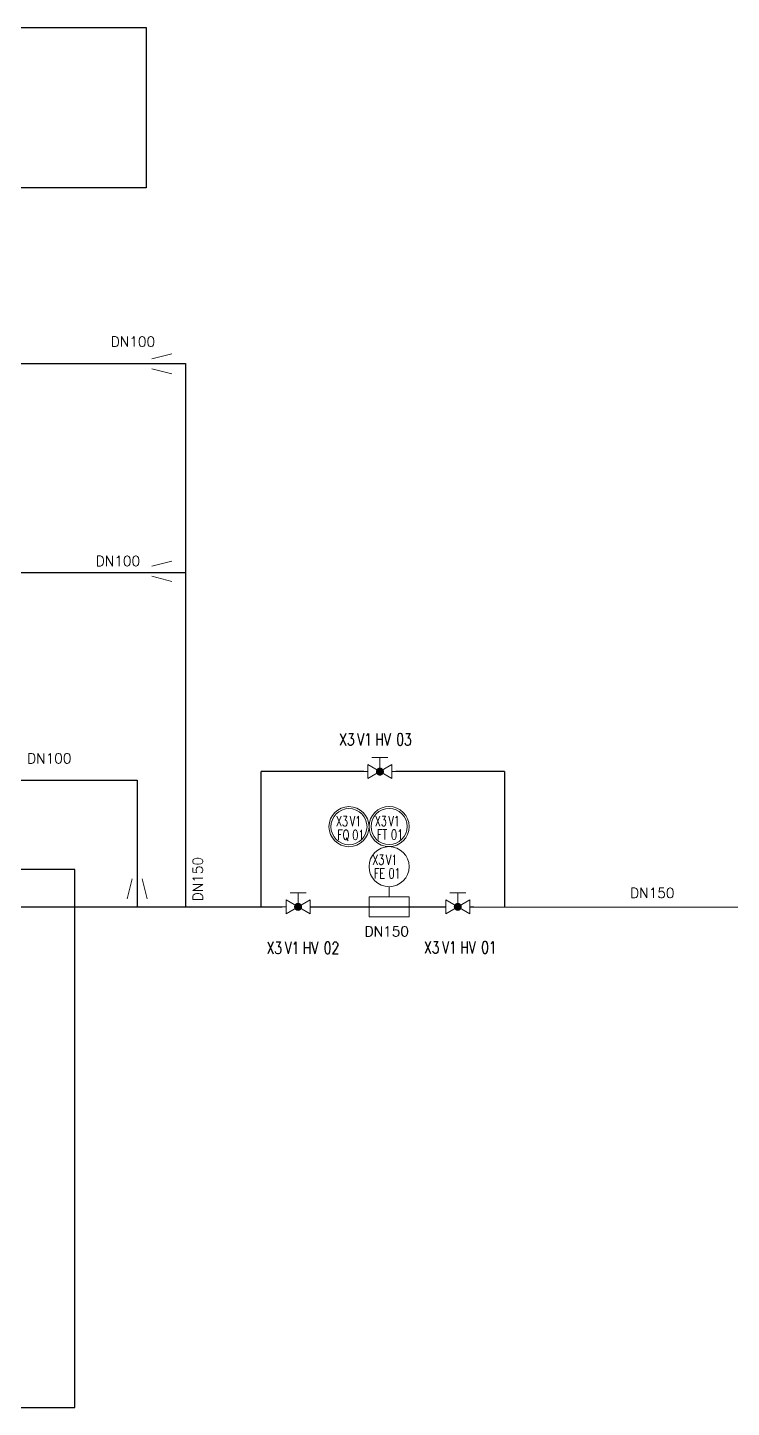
# Model space of a CAD drawing. Header units: inches. Extents: x 12135 to 13221, y 17278 to 18154.
# Drawn here: x 12474.4 to 12649.8, y 17809.4 to 18153.5 of the extents above; entities that cross this region are included whole.
import ezdxf
from ezdxf.enums import TextEntityAlignment as Align

# ---------------------------------------------------------------- set-up
doc = ezdxf.new("R2010")
doc.units = ezdxf.units.IN
doc.header["$MEASUREMENT"] = 0
for name, color, linetype, lineweight in [('31 Equipment', 7, 'Continuous', 9), ('33 Instruments Labels', 7, 'Continuous', 9), ('40 TXT Data', 7, 'Continuous', 9)]:
    doc.layers.add(name, color=color, linetype=linetype, lineweight=lineweight)
for name, color, linetype in [('MATERIEL-DIVERS', 7, 'Continuous'), ('PHASE I', 8, 'Continuous'), ('REPERES', 7, 'Continuous'), ('Steam pipe', 231, 'Continuous'), ('TEXTES', 7, 'Continuous'), ('TUYAUTERIE-PROCESS', 30, 'Continuous')]:
    doc.layers.add(name, color=color, linetype=linetype)
doc.layers.get('REPERES').off()
doc.styles.add('ROMANS', font='ROMANS.SHX')

# ---------------------------------------------------------------- blocks, each defined once
blk = doc.blocks.new('APV-INS-M-L-FE')
at = {"layer": '31 Equipment', "color": 7}
for p, q in [((0, -5), (0, -7.5)), ((-5, -7.5), (-5, -7.5)), ((-5, -7.5), (-5, -12.5)), ((5, -7.5), (-5, -7.5)), ((-5, -10), (5, -10)), ((5, -12.5), (5, -7.5)), ((-5, -12.5), (5, -12.5))]:
    blk.add_line(p, q, dxfattribs=at)
blk.add_circle((0, 0), 5, dxfattribs=at)
at = {"layer": '33 Instruments Labels', "style": 'ROMANS', "width": 0.8, "flags": 8}
blk.add_attdef('FE', text='', height=3, dxfattribs=at).set_placement((0, 0), align=Align.MIDDLE)
blk = doc.blocks.new('APV-INS-F-L-FT')
at = {"layer": '31 Equipment'}
for radius in [5, 4.5]:
    blk.add_circle((0, 0), radius, dxfattribs=at)
blk = doc.blocks.new('APV-INS-F-L-FQ')
at = {"layer": '31 Equipment'}
for radius in [5, 4.5]:
    blk.add_circle((0, 0), radius, dxfattribs=at)
blk = doc.blocks.new('APV-VLVM-SEAT-2WAY-1')
at = {"layer": '31 Equipment'}
for p, q in [((-2, 3.5), (2, 3.5)), ((0, 1), (0, 3.5)), ((-3, 1.734), (-3, -1.734)), ((-3, -1.734), (3, 1.734)), ((3, -1.734), (-3, 1.734)), ((3, 1.734), (3, -1.734))]:
    blk.add_line(p, q, dxfattribs=at)
at = {"layer": '31 Equipment', "ltscale": 38}
for p, q in [((-3, 0), (-4, 0)), ((3, 0), (4, 0))]:
    blk.add_line(p, q, dxfattribs=at)
at = {"layer": '31 Equipment', "const_width": 1}
blk.add_lwpolyline([(-0.5, 0, 1), (0.5, 0, 1)], format="xyb", close=True, dxfattribs=at)
blk = doc.blocks.new('APV-FCE-GEN-REDCON-1')
at = {"layer": '31 Equipment', "color": 7}
for p, q in [((-2.5, 2.5), (2.5, 1.25)), ((2.5, 1.25), (2.5, 1.25)), ((2.5, -1.25), (-2.5, -2.5))]:
    blk.add_line(p, q, dxfattribs=at)
blk = doc.blocks.new('REPNORM')
at = {"layer": 'TEXTES', "style": 'ROMANS', "width": 0.75}
for tag, p in [('ZONE', (-9.75, -1.25)), ('SOUSZONE', (-5.25, -1.25)), ('ELEMENT', (0, -1.25)), ('NUM', (4.5, -1.25))]:
    blk.add_attdef(tag, p, '', height=3, dxfattribs=at)
blk = doc.blocks.new('REPINS2')
at = {"layer": 'TEXTES', "style": 'ROMANS', "width": 0.7}
for tag, p in [('ZONE', (-3.35, 0.8)), ('SOUSZONE', (0.05, 0.8)), ('NUM', (0.7, -2.6))]:
    blk.add_attdef(tag, p, '', height=2.5, dxfattribs=at)
blk.add_attdef('ELEMENT', text='', height=2.5, dxfattribs=at).set_placement((-1.56, -2.59), align=Align.CENTER)

msp = doc.modelspace()

# ---------------------------------------------------------------- linework, layer by layer
at = {"layer": 'MATERIEL-DIVERS'}
msp.add_lwpolyline([(12503.89, 18153.5), (12503.89, 18113.5), (12222.82, 18113.5), (12222.82, 18153.5)], close=True, dxfattribs=at)
at = {"layer": 'PHASE I'}
msp.add_lwpolyline([(12180.09, 17809.41), (12486.17, 17809.41), (12486.17, 17929.24), (12486.17, 17943.56), (12456.06, 17943.56), (12456.06, 17924.33), (12262.64, 17924.33), (12262.64, 17867.85), (12180.09, 17867.85), (12180.09, 17809.41)], dxfattribs=at)
at = {"layer": 'Steam pipe'}
for p, q in [((12418.45, 18069.75, 0), (12513.73, 18069.75, 0)), ((12513.73, 18069.75, 0), (12513.73, 17934.26, 0)), ((12418.45, 18017.61, 0), (12513.73, 18017.61, 0)), ((12419.45, 17965.81, 0), (12501.67, 17965.81, 0)), ((12501.67, 17965.81, 0), (12501.66, 17934.25, 0)), ((12558.21, 17967.96, 0), (12532.57, 17967.96, 0)), ((12532.57, 17934.26, 0), (12532.57, 17967.96, 0)), ((12593.29, 17967.96, 0), (12566.21, 17967.96, 0)), ((12593.29, 17967.98, 0), (12593.29, 17934.26, 0)), ((12460.07, 17934.26, 0), (12537.8, 17934.24, 0)), ((12544.8, 17934.24, 0), (12578.63, 17934.24, 0)), ((12584.63, 17934.24, 0), (12684.55, 17934.07, 0))]:
    msp.add_line(p, q, dxfattribs=at)

# ---------------------------------------------------------------- block references
at = {"layer": 'MATERIEL-DIVERS', "xscale": -1}
for p in [(12507.81, 18069.67, 0), (12507.81, 18017.91, 0)]:
    msp.add_blockref('APV-FCE-GEN-REDCON-1', p, dxfattribs=at)
at = {"layer": 'MATERIEL-DIVERS', "xscale": -1, "rotation": 270.1053287266852}
msp.add_blockref('APV-FCE-GEN-REDCON-1', (12501.66, 17938.73, 0), dxfattribs=at)
at = {"layer": 'REPERES'}
ref = msp.add_blockref('REPNORM', (12561.78, 17975.73, 0.02), dxfattribs=at)
ref.add_attrib('ZONE', 'X3', (12552.03, 17974.48, 0.02), dxfattribs={"layer": 'TEXTES', "height": 3, "style": 'ROMANS', "width": 0.75})
ref.add_attrib('SOUSZONE', 'V1', (12556.53, 17974.49, 0.02), dxfattribs={"layer": 'TEXTES', "height": 3, "style": 'ROMANS', "width": 0.75})
ref.add_attrib('ELEMENT', 'HV', (12561.05, 17974.49, 0.02), dxfattribs={"layer": 'TEXTES', "height": 3, "style": 'ROMANS', "width": 0.75})
ref.add_attrib('NUM', '03', (12566.28, 17974.49, 0.02), dxfattribs={"layer": 'TEXTES', "height": 3, "style": 'ROMANS', "width": 0.75})
for p, values in [((12554.62, 17953.52, -0.01), {'ZONE': 'X3', 'SOUSZONE': 'V1', 'NUM': '01', 'ELEMENT': 'FQ'}), ((12564.28, 17953.59, -0.01), {'ZONE': 'X3', 'SOUSZONE': 'V1', 'NUM': '01', 'ELEMENT': 'FT'}), ((12563.65, 17943.93, -0.01), {'ZONE': 'X3', 'SOUSZONE': 'V1', 'NUM': '01', 'ELEMENT': 'FE'})]:
    msp.add_blockref('REPINS2', p, dxfattribs=at).add_auto_attribs(values)
ref = msp.add_blockref('REPNORM', (12543.7, 17923.74, 0.02), dxfattribs=at)
ref.add_attrib('ZONE', 'X3', (12533.95, 17922.49, 0.02), dxfattribs={"layer": 'TEXTES', "height": 3, "style": 'ROMANS', "width": 0.75})
ref.add_attrib('SOUSZONE', 'V1', (12538.45, 17922.49, 0.02), dxfattribs={"layer": 'TEXTES', "height": 3, "style": 'ROMANS', "width": 0.75})
ref.add_attrib('ELEMENT', 'HV', (12542.96, 17922.49, 0.02), dxfattribs={"layer": 'TEXTES', "height": 3, "style": 'ROMANS', "width": 0.75})
ref.add_attrib('NUM', '02', (12548.2, 17922.49, 0.02), dxfattribs={"layer": 'TEXTES', "height": 3, "style": 'ROMANS', "width": 0.75})
ref = msp.add_blockref('REPNORM', (12582.95, 17923.87, 0.02), dxfattribs=at)
ref.add_attrib('ZONE', 'X3', (12573.2, 17922.62, 0.02), dxfattribs={"layer": 'TEXTES', "height": 3, "style": 'ROMANS', "width": 0.75})
ref.add_attrib('SOUSZONE', 'V1', (12577.7, 17922.63, 0.02), dxfattribs={"layer": 'TEXTES', "height": 3, "style": 'ROMANS', "width": 0.75})
ref.add_attrib('ELEMENT', 'HV', (12582.22, 17922.63, 0.02), dxfattribs={"layer": 'TEXTES', "height": 3, "style": 'ROMANS', "width": 0.75})
ref.add_attrib('NUM', '01', (12587.45, 17922.63, 0.02), dxfattribs={"layer": 'TEXTES', "height": 3, "style": 'ROMANS', "width": 0.75})
at = {"layer": 'Steam pipe', "xscale": -1}
for p in [(12562.21, 17967.96, 0), (12541.8, 17934.24, 0), (12581.63, 17934.24, 0)]:
    msp.add_blockref('APV-VLVM-SEAT-2WAY-1', p, dxfattribs=at)
at = {"layer": 'TUYAUTERIE-PROCESS', "xscale": -1}
for name, p in [('APV-INS-F-L-FQ', (12554.49, 17954.23, 0)), ('APV-INS-F-L-FT', (12564.49, 17954.26, 0)), ('APV-INS-M-L-FE', (12564.49, 17944.26, 0))]:
    msp.add_blockref(name, p, dxfattribs=at)

# ---------------------------------------------------------------- texts
at = {"layer": '40 TXT Data', "char_height": 2.5, "width": 14.0814, "style": 'ROMANS'}
for s, insert, attachment_point in [('DN100', (12506.15, 18076.45, 0.01), 3), ('DN100', (12502.4, 18021.73, 0.01), 3), ('DN100', (12485.27, 17972.51, 0.01), 3), ('DN150', (12624.62, 17938.95, 0.01), 1), ('DN150', (12558.38, 17929.37, 0.01), 1), ('DN150', (12558.43, 17929.37, 0.01), 1)]:
    msp.add_mtext(s, dxfattribs=dict(at, insert=insert, attachment_point=attachment_point))
at = {"layer": '40 TXT Data', "insert": (12515.52, 17935.63, 0.01), "char_height": 2.5, "width": 14.0814, "attachment_point": 1, "rotation": 90, "style": 'ROMANS'}
msp.add_mtext('DN150', dxfattribs=at)

doc.saveas('drawing.dxf')
